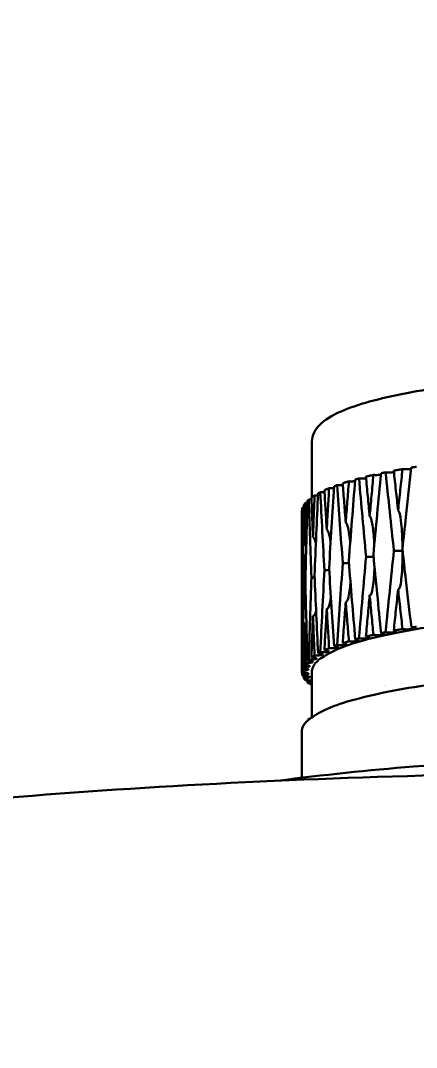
# Model space of a CAD drawing. Header units: millimetres. Extents: x 577 to 7172, y 252 to 2707.
# Drawn here: x 1010.3 to 1029.8, y 1657.9 to 1708.5 of the extents above; entities that cross this region are included whole.
import ezdxf

# ---------------------------------------------------------------- set-up
doc = ezdxf.new("R2010")
doc.units = ezdxf.units.MM
doc.header["$MEASUREMENT"] = 0
doc.layers.add('외형선(ISO)', color=7, linetype='Continuous', lineweight=30)
doc.layers.add('치수(ISO)', color=7, linetype='Continuous', lineweight=25)
doc.styles.add('굴림', font='')
doc.styles.get('굴림').set_extended_font_data('援대┝')
doc.dimstyles.new('기본값 (ISO)', dxfattribs={"dimscale": 10, "dimtxt": 3, "dimasz": 2.5, "dimexe": 3.175, "dimexo": 0, "dimgap": 0.762, "dimtad": 1, "dimtoh": 1, "dimdec": 0, "dimzin": 1, "dimdsep": 46, "dimtxsty": '굴림', "dimcen": 0.5, "dimazin": 0, "dimtfac": 1, "dimtdec": 4, "dimtix": 1, "dimtmove": 1, "dimatfit": 3, "dimfxl": 1, "dimtolj": 1, "dimtzin": 1, "dimarcsym": 0})

# ---------------------------------------------------------------- blocks, each defined once
blk = doc.blocks.new('*D26')
at = {"layer": 'Defpoints', "color": 0}
for p in [(733.392, 1788.114), (1041.614, 1788.114), (944.614, 503.674)]:
    blk.add_point(p, dxfattribs=at)
at = {"layer": '치수(ISO)', "color": 0, "lineweight": -2}
for p, q in [((1041.614, 1788.114), (701.642, 1788.114)), ((733.392, 528.674), (733.392, 1763.114)), ((944.614, 503.674), (701.642, 503.674))]:
    blk.add_line(p, q, dxfattribs=at)
at = {"layer": '치수(ISO)', "color": 0}
for points in [[(737.558, 1763.114), (729.225, 1763.114), (733.392, 1788.114)], [(729.225, 528.674), (737.558, 528.674), (733.392, 503.674)]]:
    blk.add_solid(points, dxfattribs=at)
at = {"layer": '치수(ISO)', "color": 0, "insert": (710.772, 1145.894), "char_height": 30, "attachment_point": 5, "rotation": 90, "style": '굴림'}
blk.add_mtext('\\A1;1284', dxfattribs=at)

msp = doc.modelspace()

# ---------------------------------------------------------------- linework, layer by layer
at = {"layer": '외형선(ISO)'}
for p, q in [((1024.614, 1684.975), (1024.614, 1687.709)), ((1024.114, 1682.265), (1024.114, 1684.261)), ((1024.114, 1676.38), (1024.114, 1678.376)), ((1024.614, 1674.139), (1024.614, 1676.38)), ((1027.353, 1675.508), (1027.353, 1675.507)), ((1026.704, 1675.321), (1026.704, 1675.321)), ((1024.114, 1671.15), (1024.114, 1673.425)), ((1016.207, 1669.987), (1016.208, 1669.987))]:
    msp.add_line(p, q, dxfattribs=at)
for centre, radius, start, end in [((1028.96, 1682.984), 0.646, 280.3707, 280.4545), ((1024.145, 1674.83), 1.71, 90.0001, 90.206), ((1041.614, 1679.828), 14, 197.0684, 197.0686)]:
    msp.add_arc(centre, radius, start, end, dxfattribs=at)
for points, knots in [([(1024.614, 1687.709), (1024.614, 1688.025), (1024.771, 1688.309), (1025.241, 1688.792), (1025.595, 1689.002), (1026.826, 1689.543), (1027.928, 1689.845), (1030.546, 1690.343), (1032.063, 1690.547), (1035.282, 1690.847), (1037.015, 1690.95), (1040.521, 1691.055), (1042.338, 1691.058), (1045.839, 1690.967), (1047.568, 1690.872), (1050.726, 1690.596), (1052.197, 1690.411), (1054.714, 1689.972), (1055.786, 1689.713), (1057.445, 1689.131), (1058.044, 1688.83), (1058.522, 1688.175), (1058.614, 1687.949), (1058.614, 1687.71)], [0, 0, 0, 0, 0.282648, 0.282648, 0.630238, 0.630238, 1.231258, 1.231258, 1.791767, 1.791767, 2.32795, 2.32795, 2.859222, 2.859222, 3.390065, 3.390065, 3.921374, 3.921374, 4.458227, 4.458227, 5.010281, 5.010281, 5.223487, 5.223487, 5.223487, 5.223487]), ([(1027.644, 1686.073), (1027.613, 1685.733), (1027.581, 1685.393), (1027.518, 1684.713), (1027.487, 1684.373), (1027.456, 1684.033)], [0.000001, 0.000001, 0.000001, 0.000001, 0.1025076, 0.1025076, 0.2050094, 0.2050094, 0.2050094, 0.2050094]), ([(1027.639, 1682.131), (1027.701, 1682.802), (1027.764, 1683.473), (1027.89, 1684.814), (1027.954, 1685.485), (1028.018, 1686.155)], [0.0000006, 0.0000006, 0.0000006, 0.0000006, 0.2024338, 0.2024338, 0.4049744, 0.4049744, 0.4049744, 0.4049744]), ([(1027.644, 1686.073), (1027.674, 1686.07), (1027.707, 1686.068), (1027.773, 1686.066), (1027.805, 1686.066), (1027.875, 1686.068), (1027.912, 1686.07), (1027.969, 1686.076), (1027.992, 1686.079), (1028.011, 1686.082)], [-0.08672295, -0.08672295, -0.08672295, -0.08672295, -0.07637398, -0.07637398, -0.06672759, -0.06672759, -0.05512715, -0.05512715, -0.04667552, -0.04667552, -0.04667552, -0.04667552]), ([(1028.244, 1686.202), (1028.272, 1686.198), (1028.304, 1686.196), (1028.368, 1686.194), (1028.4, 1686.193), (1028.469, 1686.194), (1028.507, 1686.196), (1028.578, 1686.202), (1028.61, 1686.207), (1028.641, 1686.213), (1028.646, 1686.214), (1028.65, 1686.215)], [-0.0867153, -0.0867153, -0.0867153, -0.0867153, -0.07650726, -0.07650726, -0.06706345, -0.06706345, -0.05547616, -0.05547616, -0.0433462, -0.0433462, -0.04121714, -0.04121714, -0.04121714, -0.04121714]), ([(1028.244, 1686.202), (1028.309, 1685.558), (1028.376, 1684.915), (1028.511, 1683.628), (1028.58, 1682.985), (1028.649, 1682.341)], [0.000001, 0.000001, 0.000001, 0.000001, 0.2022283, 0.2022283, 0.4043452, 0.4043452, 0.4043452, 0.4043452]), ([(1028.857, 1684.324), (1028.821, 1684.65), (1028.785, 1684.976), (1028.714, 1685.628), (1028.679, 1685.954), (1028.643, 1686.28)], [0.0000265, 0.0000265, 0.0000265, 0.0000265, 0.1025399, 0.1025399, 0.2050727, 0.2050727, 0.2050727, 0.2050727]), ([(1029.075, 1686.359), (1029.039, 1686.02), (1029.002, 1685.681), (1028.929, 1685.003), (1028.893, 1684.663), (1028.857, 1684.324)], [0.000001, 0.000001, 0.000001, 0.000001, 0.1025149, 0.1025149, 0.2050094, 0.2050094, 0.2050094, 0.2050094]), ([(1029.069, 1682.418), (1029.126, 1682.944), (1029.183, 1683.469), (1029.24, 1683.995), (1029.328, 1684.808), (1029.417, 1685.62), (1029.506, 1686.433)], [1.189798, 1.189798, 1.189798, 1.189798, 2.77961, 2.77961, 2.77961, 5.236908, 5.236908, 5.236908, 5.236908]), ([(1029.075, 1686.359), (1029.103, 1686.356), (1029.134, 1686.353), (1029.197, 1686.35), (1029.229, 1686.349), (1029.299, 1686.349), (1029.337, 1686.351), (1029.409, 1686.356), (1029.443, 1686.36), (1029.481, 1686.366), (1029.491, 1686.368), (1029.499, 1686.37)], [-0.08672165, -0.08672165, -0.08672165, -0.08672165, -0.07639596, -0.07639596, -0.06683798, -0.06683798, -0.05539048, -0.05539048, -0.04333061, -0.04333061, -0.03906038, -0.03906038, -0.03906038, -0.03906038]), ([(1025.856, 1685.569), (1025.9, 1684.928), (1025.945, 1684.287), (1026.038, 1683.005), (1026.085, 1682.364), (1026.133, 1681.723)], [0.000001, 0.000001, 0.000001, 0.000001, 0.2022598, 0.2022598, 0.4043672, 0.4043672, 0.4043672, 0.4043672]), ([(1026.279, 1683.714), (1026.253, 1684.039), (1026.228, 1684.364), (1026.178, 1685.013), (1026.154, 1685.338), (1026.129, 1685.662)], [0, 0, 0, 0, 0.102515, 0.102515, 0.205021, 0.205021, 0.205021, 0.205021]), ([(1026.433, 1685.757), (1026.407, 1685.417), (1026.381, 1685.076), (1026.33, 1684.396), (1026.304, 1684.055), (1026.279, 1683.714)], [0.000001, 0.000001, 0.000001, 0.000001, 0.1024871, 0.1024871, 0.2049823, 0.2049823, 0.2049823, 0.2049823]), ([(1026.429, 1681.816), (1026.48, 1682.488), (1026.532, 1683.16), (1026.638, 1684.504), (1026.691, 1685.176), (1026.744, 1685.847)], [0, 0, 0, 0, 0.2024215, 0.2024215, 0.4049267, 0.4049267, 0.4049267, 0.4049267]), ([(1026.934, 1685.898), (1026.965, 1685.896), (1026.998, 1685.894), (1027.064, 1685.893), (1027.097, 1685.894), (1027.166, 1685.896), (1027.203, 1685.899), (1027.251, 1685.905), (1027.266, 1685.907), (1027.28, 1685.909)], [-0.08671651, -0.08671651, -0.08671651, -0.08671651, -0.07651402, -0.07651402, -0.06677927, -0.06677927, -0.05500212, -0.05500212, -0.04910757, -0.04910757, -0.04910757, -0.04910757]), ([(1026.934, 1685.898), (1026.989, 1685.256), (1027.046, 1684.614), (1027.161, 1683.33), (1027.219, 1682.688), (1027.278, 1682.046)], [0.000001, 0.000001, 0.000001, 0.000001, 0.2022283, 0.2022283, 0.4043452, 0.4043452, 0.4043452, 0.4043452]), ([(1027.456, 1684.033), (1027.425, 1684.358), (1027.395, 1684.684), (1027.334, 1685.334), (1027.303, 1685.66), (1027.273, 1685.985)], [0.0000017, 0.0000017, 0.0000017, 0.0000017, 0.1025224, 0.1025224, 0.2050479, 0.2050479, 0.2050479, 0.2050479]), ([(1024.745, 1685.062), (1024.731, 1684.72), (1024.717, 1684.379), (1024.69, 1683.696), (1024.677, 1683.355), (1024.664, 1683.013)], [0.000001, 0.000001, 0.000001, 0.000001, 0.1025075, 0.1025075, 0.2050094, 0.2050094, 0.2050094, 0.2050094]), ([(1024.743, 1681.12), (1024.77, 1681.794), (1024.799, 1682.467), (1024.857, 1683.815), (1024.886, 1684.488), (1024.917, 1685.162)], [0.000001, 0.000001, 0.000001, 0.000001, 0.2024334, 0.2024334, 0.4049747, 0.4049747, 0.4049747, 0.4049747]), ([(1024.745, 1685.062), (1024.777, 1685.061), (1024.81, 1685.061), (1024.866, 1685.063), (1024.89, 1685.064), (1024.913, 1685.066)], [-0.0867299, -0.0867299, -0.0867299, -0.0867299, -0.07697231, -0.07697231, -0.06953092, -0.06953092, -0.06953092, -0.06953092]), ([(1025.026, 1685.219), (1025.058, 1685.218), (1025.091, 1685.218), (1025.157, 1685.22), (1025.191, 1685.222), (1025.226, 1685.225), (1025.23, 1685.225), (1025.235, 1685.226)], [-0.08671858, -0.08671858, -0.08671858, -0.08671858, -0.07698437, -0.07698437, -0.06651336, -0.06651336, -0.06503231, -0.06503231, -0.06503231, -0.06503231]), ([(1025.026, 1685.219), (1025.059, 1684.58), (1025.092, 1683.939), (1025.161, 1682.659), (1025.196, 1682.019), (1025.233, 1681.379)], [0.000001, 0.000001, 0.000001, 0.000001, 0.2022283, 0.2022283, 0.4043452, 0.4043452, 0.4043452, 0.4043452]), ([(1025.343, 1683.372), (1025.324, 1683.697), (1025.305, 1684.021), (1025.267, 1684.669), (1025.248, 1684.994), (1025.229, 1685.318)], [0.0000028, 0.0000028, 0.0000028, 0.0000028, 0.1025231, 0.1025231, 0.205049, 0.205049, 0.205049, 0.205049]), ([(1025.462, 1685.419), (1025.442, 1685.078), (1025.422, 1684.737), (1025.382, 1684.055), (1025.362, 1683.713), (1025.343, 1683.372)], [0.000001, 0.000001, 0.000001, 0.000001, 0.1025079, 0.1025079, 0.2050094, 0.2050094, 0.2050094, 0.2050094]), ([(1025.458, 1681.477), (1025.498, 1682.15), (1025.539, 1682.823), (1025.621, 1684.169), (1025.663, 1684.842), (1025.705, 1685.514)], [0.000001, 0.000001, 0.000001, 0.000001, 0.2024334, 0.2024334, 0.4049748, 0.4049748, 0.4049748, 0.4049748]), ([(1025.462, 1685.419), (1025.494, 1685.417), (1025.527, 1685.417), (1025.594, 1685.417), (1025.628, 1685.419), (1025.673, 1685.422), (1025.687, 1685.423), (1025.7, 1685.425)], [-0.08672596, -0.08672596, -0.08672596, -0.08672596, -0.07682153, -0.07682153, -0.06647129, -0.06647129, -0.06193201, -0.06193201, -0.06193201, -0.06193201]), ([(1024.252, 1682.642), (1024.246, 1682.966), (1024.239, 1683.29), (1024.227, 1683.937), (1024.221, 1684.261), (1024.215, 1684.584)], [0.000001, 0.000001, 0.000001, 0.000001, 0.1025219, 0.1025219, 0.2050472, 0.2050472, 0.2050472, 0.2050472]), ([(1024.295, 1684.692), (1024.287, 1684.35), (1024.28, 1684.009), (1024.266, 1683.326), (1024.259, 1682.984), (1024.252, 1682.642)], [0.000001, 0.000001, 0.000001, 0.000001, 0.1025074, 0.1025074, 0.2050094, 0.2050094, 0.2050094, 0.2050094]), ([(1024.293, 1680.75), (1024.308, 1681.424), (1024.324, 1682.099), (1024.357, 1683.447), (1024.374, 1684.121), (1024.392, 1684.795)], [0.000001, 0.000001, 0.000001, 0.000001, 0.2024334, 0.2024334, 0.4049747, 0.4049747, 0.4049747, 0.4049747]), ([(1024.295, 1684.692), (1024.325, 1684.692), (1024.355, 1684.693), (1024.385, 1684.694), (1024.387, 1684.694), (1024.389, 1684.694)], [-0.08672489, -0.08672489, -0.08672489, -0.08672489, -0.077698943, -0.077698943, -0.077097464, -0.077097464, -0.077097464, -0.077097464]), ([(1024.458, 1684.855), (1024.49, 1684.854), (1024.523, 1684.855), (1024.567, 1684.857), (1024.58, 1684.858), (1024.592, 1684.859)], [-0.08672026, -0.08672026, -0.08672026, -0.08672026, -0.0770326, -0.0770326, -0.07300973, -0.07300973, -0.07300973, -0.07300973]), ([(1024.458, 1684.855), (1024.478, 1684.215), (1024.499, 1683.575), (1024.543, 1682.296), (1024.566, 1681.657), (1024.59, 1681.018)], [0.000001, 0.000001, 0.000001, 0.000001, 0.2022283, 0.2022283, 0.4043452, 0.4043452, 0.4043452, 0.4043452]), ([(1024.664, 1683.013), (1024.651, 1683.337), (1024.638, 1683.661), (1024.613, 1684.309), (1024.6, 1684.633), (1024.588, 1684.956)], [0.0000012, 0.0000012, 0.0000012, 0.0000012, 0.102522, 0.102522, 0.2050474, 0.2050474, 0.2050474, 0.2050474]), ([(1024.117, 1684.315), (1024.116, 1683.974), (1024.115, 1683.632), (1024.114, 1682.949), (1024.114, 1682.607), (1024.114, 1682.265)], [0.000001, 0.000001, 0.000001, 0.000001, 0.1025074, 0.1025074, 0.2050094, 0.2050094, 0.2050094, 0.2050094]), ([(1024.117, 1680.373), (1024.119, 1681.048), (1024.121, 1681.722), (1024.129, 1683.071), (1024.133, 1683.746), (1024.138, 1684.42)], [0.0000008, 0.0000008, 0.0000008, 0.0000008, 0.2024329, 0.2024329, 0.4049745, 0.4049745, 0.4049745, 0.4049745]), ([(1024.161, 1684.48), (1024.168, 1683.841), (1024.176, 1683.202), (1024.195, 1681.924), (1024.205, 1681.285), (1024.216, 1680.645)], [0.000001, 0.000001, 0.000001, 0.000001, 0.2022283, 0.2022283, 0.4043452, 0.4043452, 0.4043452, 0.4043452]), ([(1027.685, 1682.629), (1027.678, 1682.783), (1027.669, 1682.936), (1027.632, 1683.396), (1027.596, 1683.65), (1027.543, 1683.864), (1027.528, 1683.917), (1027.502, 1683.976), (1027.493, 1683.993), (1027.479, 1684.013), (1027.475, 1684.018), (1027.466, 1684.027), (1027.461, 1684.031), (1027.456, 1684.033)], [-0.1007077, -0.1007077, -0.1007077, -0.1007077, -0.0758165, -0.0758165, -0.02354, -0.02354, -0.0094228, -0.0094228, -0.004078, -0.004078, -0.0018949, -0.0018949, -0.0000009, -0.0000009, -0.0000009, -0.0000009]), ([(1029.075, 1682.471), (1029.07, 1682.823), (1029.055, 1683.201), (1029.011, 1683.68), (1028.983, 1683.964), (1028.926, 1684.189), (1028.913, 1684.232), (1028.893, 1684.279), (1028.886, 1684.292), (1028.875, 1684.308), (1028.871, 1684.312), (1028.864, 1684.319), (1028.861, 1684.322), (1028.857, 1684.324)], [-0.2225778, -0.2225778, -0.2225778, -0.2225778, -0.0779469, -0.0779469, -0.0191632, -0.0191632, -0.0077455, -0.0077455, -0.0034039, -0.0034039, -0.0015984, -0.0015984, -0.0000009, -0.0000009, -0.0000009, -0.0000009]), ([(1026.279, 1683.714), (1026.283, 1683.712), (1026.287, 1683.71), (1026.295, 1683.704), (1026.299, 1683.7), (1026.311, 1683.686), (1026.319, 1683.674), (1026.344, 1683.63), (1026.359, 1683.589), (1026.443, 1683.321), (1026.483, 1682.92), (1026.497, 1682.761), (1026.498, 1682.747), (1026.499, 1682.732)], [-0.15618866, -0.15618866, -0.15618866, -0.15618866, -0.15529518, -0.15529518, -0.15427204, -0.15427204, -0.15179839, -0.15179839, -0.145176, -0.145176, -0.10095925, -0.10095925, -0.09655223, -0.09655223, -0.09655223, -0.09655223]), ([(1024.809, 1682.703), (1024.8, 1682.742), (1024.79, 1682.777), (1024.766, 1682.854), (1024.748, 1682.907), (1024.717, 1682.963), (1024.707, 1682.978), (1024.691, 1682.996), (1024.685, 1683), (1024.675, 1683.008), (1024.67, 1683.011), (1024.664, 1683.013)], [-0.03332587, -0.03332587, -0.03332587, -0.03332587, -0.02310668, -0.02310668, -0.00896698, -0.00896698, -0.00393177, -0.00393177, -0.00184059, -0.00184059, -0.00000093, -0.00000093, -0.00000093, -0.00000093]), ([(1025.535, 1682.762), (1025.509, 1682.949), (1025.477, 1683.1), (1025.43, 1683.243), (1025.414, 1683.285), (1025.387, 1683.331), (1025.379, 1683.343), (1025.365, 1683.358), (1025.361, 1683.362), (1025.352, 1683.368), (1025.348, 1683.371), (1025.343, 1683.372)], [0.1375173, 0.1375173, 0.1375173, 0.1375173, 0.2063436, 0.2063436, 0.2301402, 0.2301402, 0.238926, 0.238926, 0.2425287, 0.2425287, 0.2456928, 0.2456928, 0.2456928, 0.2456928]), ([(1024.334, 1682.539), (1024.327, 1682.555), (1024.32, 1682.57), (1024.304, 1682.597), (1024.294, 1682.611), (1024.278, 1682.627), (1024.273, 1682.631), (1024.263, 1682.638), (1024.258, 1682.64), (1024.252, 1682.642)], [-0.01315844, -0.01315844, -0.01315844, -0.01315844, -0.00847215, -0.00847215, -0.00362915, -0.00362915, -0.00170542, -0.00170542, -0.000001, -0.000001, -0.000001, -0.000001]), ([(1027.278, 1682.046), (1027.219, 1681.374), (1027.16, 1680.703), (1027.045, 1679.36), (1026.988, 1678.688), (1026.931, 1678.017)], [0.0000012, 0.0000012, 0.0000012, 0.0000012, 0.2023554, 0.2023554, 0.4046828, 0.4046828, 0.4046828, 0.4046828]), ([(1027.278, 1682.046), (1027.295, 1682.044), (1027.313, 1682.042), (1027.35, 1682.04), (1027.369, 1682.039), (1027.425, 1682.038), (1027.464, 1682.038), (1027.54, 1682.041), (1027.576, 1682.044), (1027.622, 1682.049), (1027.635, 1682.051), (1027.646, 1682.053)], [-0.04723574, -0.04723574, -0.04723574, -0.04723574, -0.04108651, -0.04108651, -0.03515846, -0.03515846, -0.0236462, -0.0236462, -0.01212153, -0.01212153, -0.00747917, -0.00747917, -0.00747917, -0.00747917]), ([(1029.076, 1682.348), (1029.076, 1682.345), (1029.076, 1682.341), (1029.077, 1682.053), (1029.072, 1681.759), (1029.037, 1681.068), (1028.999, 1680.746), (1028.94, 1680.528), (1028.924, 1680.48), (1028.899, 1680.445), (1028.892, 1680.438), (1028.88, 1680.432), (1028.876, 1680.431), (1028.869, 1680.431), (1028.866, 1680.431), (1028.862, 1680.433), (1028.859, 1680.434), (1028.857, 1680.435)], [-0.1013674, -0.1013674, -0.1013674, -0.1013674, -0.1009207, -0.1009207, -0.0681857, -0.0681857, -0.01973, -0.01973, -0.0073904, -0.0073904, -0.0038843, -0.0038843, -0.0019063, -0.0019063, -0.0009629, -0.0009629, -0.0000138, -0.0000138, -0.0000138, -0.0000138]), ([(1029.51, 1678.552), (1029.419, 1679.336), (1029.329, 1680.12), (1029.24, 1680.904), (1029.182, 1681.409), (1029.126, 1681.913), (1029.069, 1682.418)], [0, 0, 0, 0, 2.462759, 2.462759, 2.462759, 4.047967, 4.047967, 4.047967, 4.047967]), ([(1026.133, 1681.723), (1026.085, 1681.05), (1026.038, 1680.378), (1025.944, 1679.033), (1025.899, 1678.36), (1025.854, 1677.687)], [0, 0, 0, 0, 0.2023441, 0.2023441, 0.4046361, 0.4046361, 0.4046361, 0.4046361]), ([(1026.436, 1681.729), (1026.413, 1681.726), (1026.389, 1681.724), (1026.327, 1681.72), (1026.29, 1681.719), (1026.232, 1681.719), (1026.212, 1681.719), (1026.172, 1681.721), (1026.152, 1681.722), (1026.133, 1681.723)], [-0.03182073, -0.03182073, -0.03182073, -0.03182073, -0.02371457, -0.02371457, -0.01251477, -0.01251477, -0.00642318, -0.00642318, -0.00001605, -0.00001605, -0.00001605, -0.00001605]), ([(1026.747, 1677.967), (1026.692, 1678.609), (1026.639, 1679.25), (1026.532, 1680.533), (1026.48, 1681.175), (1026.429, 1681.816)], [0.000001, 0.000001, 0.000001, 0.000001, 0.202444, 0.202444, 0.4048711, 0.4048711, 0.4048711, 0.4048711]), ([(1027.694, 1681.563), (1027.689, 1681.379), (1027.68, 1681.196), (1027.657, 1680.881), (1027.625, 1680.49), (1027.547, 1680.234), (1027.529, 1680.189), (1027.502, 1680.155), (1027.495, 1680.148), (1027.482, 1680.141), (1027.477, 1680.14), (1027.469, 1680.14), (1027.466, 1680.14), (1027.461, 1680.142), (1027.459, 1680.143), (1027.456, 1680.144)], [0.0485509, 0.0485509, 0.0485509, 0.0485509, 0.1030377, 0.1030377, 0.147077, 0.147077, 0.1557682, 0.1557682, 0.1583597, 0.1583597, 0.1598084, 0.1598084, 0.1605029, 0.1605029, 0.1612129, 0.1612129, 0.1612129, 0.1612129]), ([(1024.59, 1681.018), (1024.566, 1680.344), (1024.543, 1679.669), (1024.499, 1678.321), (1024.478, 1677.647), (1024.457, 1676.973)], [0.000001, 0.000001, 0.000001, 0.000001, 0.2023551, 0.2023551, 0.4046826, 0.4046826, 0.4046826, 0.4046826]), ([(1024.59, 1681.018), (1024.61, 1681.017), (1024.631, 1681.017), (1024.672, 1681.017), (1024.692, 1681.018), (1024.724, 1681.019), (1024.736, 1681.02), (1024.747, 1681.02)], [-0.04723711, -0.04723711, -0.04723711, -0.04723711, -0.04102347, -0.04102347, -0.03493204, -0.03493204, -0.03132772, -0.03132772, -0.03132772, -0.03132772]), ([(1025.233, 1681.379), (1025.196, 1680.705), (1025.161, 1680.032), (1025.091, 1678.685), (1025.058, 1678.011), (1025.025, 1677.338)], [0.000001, 0.000001, 0.000001, 0.000001, 0.2023551, 0.2023551, 0.4046826, 0.4046826, 0.4046826, 0.4046826]), ([(1024.216, 1680.645), (1024.205, 1679.971), (1024.195, 1679.297), (1024.176, 1677.948), (1024.168, 1677.273), (1024.16, 1676.599)], [0.000001, 0.000001, 0.000001, 0.000001, 0.2023551, 0.2023551, 0.4046826, 0.4046826, 0.4046826, 0.4046826]), ([(1024.216, 1680.645), (1024.236, 1680.645), (1024.256, 1680.645), (1024.282, 1680.646), (1024.289, 1680.646), (1024.296, 1680.647)], [-0.047239136, -0.047239136, -0.047239136, -0.047239136, -0.041290123, -0.041290123, -0.039273843, -0.039273843, -0.039273843, -0.039273843]), ([(1024.393, 1676.915), (1024.374, 1677.554), (1024.357, 1678.193), (1024.324, 1679.472), (1024.308, 1680.111), (1024.293, 1680.75)], [0.000001, 0.000001, 0.000001, 0.000001, 0.2024117, 0.2024117, 0.4048476, 0.4048476, 0.4048476, 0.4048476]), ([(1026.279, 1679.825), (1026.282, 1679.824), (1026.284, 1679.823), (1026.29, 1679.822), (1026.293, 1679.822), (1026.301, 1679.822), (1026.306, 1679.823), (1026.321, 1679.83), (1026.329, 1679.838), (1026.358, 1679.873), (1026.377, 1679.918), (1026.461, 1680.173), (1026.495, 1680.556), (1026.509, 1680.721), (1026.511, 1680.749), (1026.513, 1680.777)], [-0.16122581, -0.16122581, -0.16122581, -0.16122581, -0.16052566, -0.16052566, -0.15983802, -0.15983802, -0.15840641, -0.15840641, -0.15583213, -0.15583213, -0.14725426, -0.14725426, -0.10438738, -0.10438738, -0.09581715, -0.09581715, -0.09581715, -0.09581715]), ([(1025.549, 1680.035), (1025.527, 1679.876), (1025.495, 1679.704), (1025.438, 1679.558), (1025.42, 1679.522), (1025.392, 1679.494), (1025.384, 1679.487), (1025.37, 1679.481), (1025.365, 1679.48), (1025.354, 1679.48), (1025.348, 1679.481), (1025.343, 1679.483)], [-0.04753912, -0.04753912, -0.04753912, -0.04753912, -0.01653768, -0.01653768, -0.00676871, -0.00676871, -0.0035844, -0.0035844, -0.00176624, -0.00176624, -0.00000163, -0.00000163, -0.00000163, -0.00000163]), ([(1027.273, 1678.104), (1027.303, 1678.444), (1027.334, 1678.784), (1027.395, 1679.464), (1027.425, 1679.804), (1027.456, 1680.144)], [0.000001, 0.000001, 0.000001, 0.000001, 0.1025328, 0.1025328, 0.2050688, 0.2050688, 0.2050688, 0.2050688]), ([(1027.456, 1680.144), (1027.487, 1679.819), (1027.518, 1679.493), (1027.581, 1678.842), (1027.612, 1678.517), (1027.644, 1678.192)], [0.0000014, 0.0000014, 0.0000014, 0.0000014, 0.1025276, 0.1025276, 0.2050497, 0.2050497, 0.2050497, 0.2050497]), ([(1028.643, 1678.399), (1028.679, 1678.739), (1028.714, 1679.078), (1028.785, 1679.757), (1028.821, 1680.096), (1028.857, 1680.435)], [0.000001, 0.000001, 0.000001, 0.000001, 0.1025434, 0.1025434, 0.2050688, 0.2050688, 0.2050688, 0.2050688]), ([(1028.857, 1680.435), (1028.893, 1680.109), (1028.929, 1679.783), (1029.002, 1679.131), (1029.038, 1678.804), (1029.075, 1678.478)], [0.0000375, 0.0000375, 0.0000375, 0.0000375, 0.1025532, 0.1025532, 0.2050858, 0.2050858, 0.2050858, 0.2050858]), ([(1024.139, 1676.54), (1024.134, 1677.106), (1024.13, 1677.672), (1024.123, 1678.804), (1024.12, 1679.37), (1024.118, 1679.936)], [0.000001, 0.000001, 0.000001, 0.000001, 0.1793043, 0.1793043, 0.3586088, 0.3586088, 0.3586088, 0.3586088]), ([(1025.23, 1677.437), (1025.248, 1677.778), (1025.267, 1678.119), (1025.305, 1678.801), (1025.324, 1679.142), (1025.343, 1679.483)], [0.000001, 0.000001, 0.000001, 0.000001, 0.1025332, 0.1025332, 0.2050688, 0.2050688, 0.2050688, 0.2050688]), ([(1025.343, 1679.483), (1025.362, 1679.159), (1025.382, 1678.835), (1025.422, 1678.186), (1025.442, 1677.862), (1025.462, 1677.538)], [0.0000028, 0.0000028, 0.0000028, 0.0000028, 0.1025287, 0.1025287, 0.2050511, 0.2050511, 0.2050511, 0.2050511]), ([(1026.129, 1677.781), (1026.154, 1678.122), (1026.179, 1678.463), (1026.228, 1679.144), (1026.253, 1679.484), (1026.279, 1679.825)], [0.000001, 0.000001, 0.000001, 0.000001, 0.1025131, 0.1025131, 0.205043, 0.205043, 0.205043, 0.205043]), ([(1026.279, 1679.825), (1026.304, 1679.5), (1026.33, 1679.175), (1026.381, 1678.526), (1026.407, 1678.201), (1026.433, 1677.876)], [0, 0, 0, 0, 0.102521, 0.102521, 0.2050243, 0.2050243, 0.2050243, 0.2050243]), ([(1024.588, 1677.076), (1024.6, 1677.417), (1024.613, 1677.758), (1024.638, 1678.441), (1024.651, 1678.783), (1024.664, 1679.124)], [0.000001, 0.000001, 0.000001, 0.000001, 0.1025328, 0.1025328, 0.2050688, 0.2050688, 0.2050688, 0.2050688]), ([(1024.82, 1679.372), (1024.815, 1679.351), (1024.809, 1679.331), (1024.787, 1679.259), (1024.764, 1679.195), (1024.726, 1679.145), (1024.716, 1679.135), (1024.698, 1679.125), (1024.691, 1679.122), (1024.681, 1679.121), (1024.678, 1679.121), (1024.671, 1679.122), (1024.667, 1679.123), (1024.664, 1679.124)], [0.18974089, 0.18974089, 0.18974089, 0.18974089, 0.20123061, 0.20123061, 0.23453689, 0.23453689, 0.24356906, 0.24356906, 0.24836374, 0.24836374, 0.25064374, 0.25064374, 0.25298564, 0.25298564, 0.25298564, 0.25298564]), ([(1024.664, 1679.124), (1024.677, 1678.8), (1024.69, 1678.476), (1024.717, 1677.828), (1024.731, 1677.505), (1024.745, 1677.181)], [0.0000012, 0.0000012, 0.0000012, 0.0000012, 0.1025275, 0.1025275, 0.2050495, 0.2050495, 0.2050495, 0.2050495]), ([(1024.215, 1676.703), (1024.221, 1677.045), (1024.227, 1677.387), (1024.239, 1678.07), (1024.246, 1678.412), (1024.252, 1678.753)], [0.000001, 0.000001, 0.000001, 0.000001, 0.1025326, 0.1025326, 0.2050688, 0.2050688, 0.2050688, 0.2050688]), ([(1024.341, 1678.812), (1024.336, 1678.803), (1024.33, 1678.795), (1024.316, 1678.777), (1024.306, 1678.766), (1024.288, 1678.755), (1024.281, 1678.752), (1024.27, 1678.751), (1024.266, 1678.751), (1024.259, 1678.751), (1024.256, 1678.752), (1024.252, 1678.753)], [0.23299048, 0.23299048, 0.23299048, 0.23299048, 0.23908383, 0.23908383, 0.24838081, 0.24838081, 0.25326956, 0.25326956, 0.25559637, 0.25559637, 0.25799147, 0.25799147, 0.25799147, 0.25799147]), ([(1024.252, 1678.753), (1024.259, 1678.429), (1024.266, 1678.106), (1024.28, 1677.458), (1024.287, 1677.135), (1024.294, 1676.811)], [0.000001, 0.000001, 0.000001, 0.000001, 0.1025274, 0.1025274, 0.2050493, 0.2050493, 0.2050493, 0.2050493]), ([(1029.075, 1678.478), (1029.091, 1678.475), (1029.108, 1678.472), (1029.147, 1678.468), (1029.167, 1678.466), (1029.226, 1678.462), (1029.265, 1678.461), (1029.343, 1678.461), (1029.381, 1678.463), (1029.453, 1678.468), (1029.487, 1678.472), (1029.544, 1678.482), (1029.567, 1678.487), (1029.598, 1678.5), (1029.606, 1678.506), (1029.609, 1678.52), (1029.602, 1678.526), (1029.58, 1678.536), (1029.569, 1678.54), (1029.543, 1678.547), (1029.527, 1678.55), (1029.51, 1678.552)], [0.000001, 0.000001, 0.000001, 0.000001, 0.00705259, 0.00705259, 0.01398277, 0.01398277, 0.0258641, 0.0258641, 0.03733986, 0.03733986, 0.04938424, 0.04938424, 0.06146257, 0.06146257, 0.07295711, 0.07295711, 0.08483477, 0.08483477, 0.09173827, 0.09173827, 0.09878836, 0.09878836, 0.09878836, 0.09878836]), ([(1024.114, 1678.376), (1024.114, 1678.053), (1024.114, 1677.729), (1024.115, 1677.082), (1024.116, 1676.758), (1024.117, 1676.434)], [0.000001, 0.000001, 0.000001, 0.000001, 0.1025274, 0.1025274, 0.2050493, 0.2050493, 0.2050493, 0.2050493]), ([(1026.433, 1677.876), (1026.453, 1677.874), (1026.474, 1677.872), (1026.518, 1677.869), (1026.54, 1677.869), (1026.6, 1677.867), (1026.638, 1677.868), (1026.712, 1677.871), (1026.748, 1677.874), (1026.813, 1677.882), (1026.841, 1677.888), (1026.882, 1677.9), (1026.896, 1677.906), (1026.908, 1677.919), (1026.907, 1677.926), (1026.89, 1677.939), (1026.873, 1677.946), (1026.837, 1677.955), (1026.821, 1677.957), (1026.786, 1677.963), (1026.767, 1677.965), (1026.747, 1677.967)], [0.000001, 0.000001, 0.000001, 0.000001, 0.00718041, 0.00718041, 0.01400789, 0.01400789, 0.02526577, 0.02526577, 0.03702882, 0.03702882, 0.04940211, 0.04940211, 0.06116679, 0.06116679, 0.07305871, 0.07305871, 0.08495072, 0.08495072, 0.09190888, 0.09190888, 0.09879023, 0.09879023, 0.09879023, 0.09879023]), ([(1026.931, 1678.017), (1026.951, 1678.014), (1026.973, 1678.012), (1027.018, 1678.009), (1027.042, 1678.008), (1027.102, 1678.006), (1027.141, 1678.006), (1027.215, 1678.009), (1027.252, 1678.012), (1027.317, 1678.02), (1027.346, 1678.025), (1027.39, 1678.037), (1027.405, 1678.043), (1027.42, 1678.056), (1027.42, 1678.063), (1027.405, 1678.076), (1027.39, 1678.083), (1027.356, 1678.092), (1027.342, 1678.094), (1027.31, 1678.1), (1027.292, 1678.102), (1027.273, 1678.104)], [0.000001, 0.000001, 0.000001, 0.000001, 0.00753259, 0.00753259, 0.01471525, 0.01471525, 0.02603748, 0.02603748, 0.03776512, 0.03776512, 0.05009856, 0.05009856, 0.06189952, 0.06189952, 0.07365135, 0.07365135, 0.08554442, 0.08554442, 0.09218577, 0.09218577, 0.098789, 0.098789, 0.098789, 0.098789]), ([(1027.644, 1678.192), (1027.662, 1678.189), (1027.683, 1678.186), (1027.725, 1678.183), (1027.747, 1678.181), (1027.808, 1678.179), (1027.847, 1678.179), (1027.924, 1678.181), (1027.961, 1678.183), (1028.029, 1678.19), (1028.06, 1678.195), (1028.109, 1678.206), (1028.127, 1678.212), (1028.147, 1678.225), (1028.151, 1678.231), (1028.142, 1678.245), (1028.131, 1678.251), (1028.101, 1678.261), (1028.087, 1678.264), (1028.057, 1678.27), (1028.04, 1678.272), (1028.021, 1678.274)], [0.000001, 0.000001, 0.000001, 0.000001, 0.00731725, 0.00731725, 0.01437006, 0.01437006, 0.02597311, 0.02597311, 0.0376286, 0.0376286, 0.04986767, 0.04986767, 0.06175547, 0.06175547, 0.07326316, 0.07326316, 0.08513759, 0.08513759, 0.09195258, 0.09195258, 0.09878826, 0.09878826, 0.09878826, 0.09878826]), ([(1028.24, 1678.32), (1028.257, 1678.317), (1028.276, 1678.315), (1028.317, 1678.311), (1028.338, 1678.309), (1028.398, 1678.306), (1028.438, 1678.305), (1028.515, 1678.306), (1028.553, 1678.308), (1028.623, 1678.314), (1028.655, 1678.319), (1028.708, 1678.329), (1028.728, 1678.335), (1028.753, 1678.348), (1028.758, 1678.355), (1028.755, 1678.368), (1028.746, 1678.375), (1028.719, 1678.384), (1028.707, 1678.388), (1028.678, 1678.394), (1028.662, 1678.397), (1028.643, 1678.399)], [0.000001, 0.000001, 0.000001, 0.000001, 0.00712574, 0.00712574, 0.01404802, 0.01404802, 0.02594011, 0.02594011, 0.03751427, 0.03751427, 0.04967792, 0.04967792, 0.06163839, 0.06163839, 0.07308795, 0.07308795, 0.08497536, 0.08497536, 0.09184835, 0.09184835, 0.09878717, 0.09878717, 0.09878717, 0.09878717]), ([(1025.025, 1677.338), (1025.048, 1677.336), (1025.073, 1677.335), (1025.123, 1677.334), (1025.147, 1677.334), (1025.209, 1677.335), (1025.245, 1677.337), (1025.314, 1677.343), (1025.346, 1677.347), (1025.398, 1677.358), (1025.417, 1677.364), (1025.435, 1677.375), (1025.439, 1677.378), (1025.446, 1677.388), (1025.442, 1677.395), (1025.419, 1677.409), (1025.401, 1677.415), (1025.356, 1677.424), (1025.334, 1677.428), (1025.284, 1677.433), (1025.258, 1677.435), (1025.23, 1677.437)], [0.000001, 0.000001, 0.000001, 0.000001, 0.00772745, 0.00772745, 0.01499106, 0.01499106, 0.02633669, 0.02633669, 0.03838224, 0.03838224, 0.05078092, 0.05078092, 0.05671273, 0.05671273, 0.06897539, 0.06897539, 0.08098653, 0.08098653, 0.0900405, 0.0900405, 0.09878778, 0.09878778, 0.09878778, 0.09878778]), ([(1025.462, 1677.538), (1025.485, 1677.536), (1025.509, 1677.534), (1025.558, 1677.532), (1025.582, 1677.532), (1025.644, 1677.532), (1025.681, 1677.534), (1025.752, 1677.539), (1025.785, 1677.543), (1025.841, 1677.553), (1025.864, 1677.559), (1025.893, 1677.572), (1025.901, 1677.579), (1025.901, 1677.592), (1025.893, 1677.599), (1025.863, 1677.612), (1025.84, 1677.618), (1025.797, 1677.625), (1025.781, 1677.627), (1025.745, 1677.631), (1025.727, 1677.633), (1025.707, 1677.634)], [0.000001, 0.000001, 0.000001, 0.000001, 0.0077376, 0.0077376, 0.01495304, 0.01495304, 0.02623633, 0.02623633, 0.0382054, 0.0382054, 0.05061345, 0.05061345, 0.06219039, 0.06219039, 0.07431029, 0.07431029, 0.0861855, 0.0861855, 0.09256928, 0.09256928, 0.0987931, 0.0987931, 0.0987931, 0.0987931]), ([(1025.854, 1677.687), (1025.874, 1677.685), (1025.896, 1677.684), (1025.941, 1677.682), (1025.963, 1677.681), (1026.023, 1677.68), (1026.06, 1677.681), (1026.133, 1677.685), (1026.168, 1677.689), (1026.229, 1677.698), (1026.255, 1677.704), (1026.291, 1677.716), (1026.302, 1677.722), (1026.31, 1677.736), (1026.306, 1677.743), (1026.281, 1677.756), (1026.262, 1677.762), (1026.222, 1677.771), (1026.205, 1677.773), (1026.169, 1677.778), (1026.15, 1677.78), (1026.129, 1677.781)], [0.000001, 0.000001, 0.000001, 0.000001, 0.0071714, 0.0071714, 0.01393316, 0.01393316, 0.02510616, 0.02510616, 0.03692758, 0.03692758, 0.04938627, 0.04938627, 0.06107435, 0.06107435, 0.07339163, 0.07339163, 0.08530041, 0.08530041, 0.09211234, 0.09211234, 0.09879242, 0.09879242, 0.09879242, 0.09879242]), ([(1024.457, 1676.973), (1024.481, 1676.972), (1024.506, 1676.971), (1024.556, 1676.971), (1024.581, 1676.971), (1024.642, 1676.974), (1024.677, 1676.977), (1024.742, 1676.984), (1024.77, 1676.99), (1024.813, 1677.002), (1024.828, 1677.008), (1024.841, 1677.022), (1024.84, 1677.029), (1024.823, 1677.042), (1024.806, 1677.049), (1024.76, 1677.06), (1024.732, 1677.065), (1024.681, 1677.07), (1024.663, 1677.072), (1024.626, 1677.074), (1024.607, 1677.075), (1024.588, 1677.076)], [0.000001, 0.000001, 0.000001, 0.000001, 0.00751043, 0.00751043, 0.01494838, 0.01494838, 0.02643275, 0.02643275, 0.0386403, 0.0386403, 0.05102925, 0.05102925, 0.06299056, 0.06299056, 0.07514019, 0.07514019, 0.08694683, 0.08694683, 0.0930041, 0.0930041, 0.09879538, 0.09879538, 0.09879538, 0.09879538]), ([(1024.745, 1677.181), (1024.769, 1677.179), (1024.794, 1677.178), (1024.844, 1677.177), (1024.868, 1677.178), (1024.93, 1677.179), (1024.966, 1677.182), (1025.033, 1677.189), (1025.063, 1677.193), (1025.112, 1677.205), (1025.129, 1677.211), (1025.148, 1677.225), (1025.15, 1677.231), (1025.14, 1677.245), (1025.127, 1677.252), (1025.086, 1677.263), (1025.059, 1677.269), (1025.011, 1677.275), (1024.993, 1677.277), (1024.957, 1677.28), (1024.938, 1677.281), (1024.918, 1677.281)], [0.000001, 0.000001, 0.000001, 0.000001, 0.0076381, 0.0076381, 0.01494463, 0.01494463, 0.02636897, 0.02636897, 0.03849948, 0.03849948, 0.050901, 0.050901, 0.06259039, 0.06259039, 0.07472169, 0.07472169, 0.08661518, 0.08661518, 0.09282111, 0.09282111, 0.09879491, 0.09879491, 0.09879491, 0.09879491]), ([(1024.294, 1676.811), (1024.316, 1676.81), (1024.338, 1676.81), (1024.383, 1676.81), (1024.405, 1676.81), (1024.464, 1676.813), (1024.499, 1676.815), (1024.563, 1676.823), (1024.591, 1676.828), (1024.635, 1676.84), (1024.649, 1676.847), (1024.662, 1676.861), (1024.661, 1676.868), (1024.643, 1676.881), (1024.627, 1676.888), (1024.581, 1676.899), (1024.552, 1676.904), (1024.499, 1676.909), (1024.478, 1676.911), (1024.436, 1676.914), (1024.414, 1676.914), (1024.393, 1676.915)], [0.000001, 0.000001, 0.000001, 0.000001, 0.00665329, 0.00665329, 0.01336271, 0.01336271, 0.02483045, 0.02483045, 0.03702452, 0.03702452, 0.04940592, 0.04940592, 0.0613766, 0.0613766, 0.07354531, 0.07354531, 0.08536877, 0.08536877, 0.09226362, 0.09226362, 0.09879409, 0.09879409, 0.09879409, 0.09879409]), ([(1024.215, 1676.057), (1024.249, 1676.057), (1024.282, 1676.059), (1024.347, 1676.063), (1024.378, 1676.066), (1024.435, 1676.075), (1024.459, 1676.081), (1024.493, 1676.094), (1024.503, 1676.101), (1024.504, 1676.109), (1024.504, 1676.111), (1024.501, 1676.12), (1024.491, 1676.127), (1024.455, 1676.139), (1024.43, 1676.145), (1024.371, 1676.154), (1024.337, 1676.157), (1024.269, 1676.161), (1024.236, 1676.162), (1024.203, 1676.162)], [0.000001, 0.000001, 0.000001, 0.000001, 0.01010495, 0.01010495, 0.02101505, 0.02101505, 0.03311344, 0.03311344, 0.04542853, 0.04542853, 0.04838123, 0.04838123, 0.06075067, 0.06075067, 0.07294759, 0.07294759, 0.08453178, 0.08453178, 0.09450719, 0.09450719, 0.09450719, 0.09450719]), ([(1024.358, 1675.951), (1024.347, 1675.951), (1024.336, 1675.951), (1024.315, 1675.95), (1024.305, 1675.95), (1024.294, 1675.95)], [0.000001, 0.000001, 0.000001, 0.000001, 0.003180084, 0.003180084, 0.006359178, 0.006359178, 0.006359178, 0.006359178]), ([(1024.614, 1675.926), (1024.601, 1675.93), (1024.585, 1675.933), (1024.538, 1675.941), (1024.505, 1675.945), (1024.433, 1675.95), (1024.396, 1675.951), (1024.358, 1675.951)], [0.06152077, 0.06152077, 0.06152077, 0.06152077, 0.06925927, 0.06925927, 0.08100637, 0.08100637, 0.09244536, 0.09244536, 0.09244536, 0.09244536]), ([(1024.393, 1675.846), (1024.421, 1675.846), (1024.448, 1675.847), (1024.501, 1675.851), (1024.527, 1675.854), (1024.575, 1675.861), (1024.597, 1675.865), (1024.614, 1675.87)], [0.000001, 0.000001, 0.000001, 0.000001, 0.00840019, 0.00840019, 0.01732831, 0.01732831, 0.02720752, 0.02720752, 0.02720752, 0.02720752]), ([(1022.923, 1671.001), (1025.154, 1671.288), (1027.39, 1671.522), (1035.049, 1672.138), (1040.587, 1672.269), (1049.944, 1671.999), (1053.791, 1671.741), (1058.527, 1671.222), (1059.413, 1671.115), (1060.3, 1671.001)], [0.764971, 0.764971, 0.764971, 0.764971, 1.440086, 1.440086, 3.086979, 3.086979, 4.254697, 4.254697, 4.520769, 4.520769, 4.520769, 4.520769]), ([(966.614, 1657.86), (966.614, 1657.86), (966.614, 1657.86), (966.614, 1657.861), (966.614, 1657.861), (966.614, 1657.862), (966.614, 1657.862), (966.614, 1657.864), (966.614, 1657.865), (966.614, 1657.868), (966.614, 1657.87), (966.614, 1657.876), (966.614, 1657.879), (966.614, 1657.891), (966.614, 1657.899), (966.616, 1657.991), (966.621, 1658.075), (966.64, 1658.27), (966.658, 1658.381), (967.072, 1660.331), (968.953, 1661.77), (974.777, 1664.414), (978.871, 1665.63), (988.928, 1667.753), (995.004, 1668.682), (1008.37, 1670.144), (1015.822, 1670.695), (1031.166, 1671.358), (1039.25, 1671.478), (1055.047, 1671.275), (1062.957, 1670.95), (1077.639, 1669.895), (1084.589, 1669.151), (1096.857, 1667.306), (1102.261, 1666.168), (1110.003, 1663.821), (1112.724, 1662.632), (1115.784, 1660.315), (1116.614, 1659.151), (1116.614, 1657.861)], [0, 0, 0, 0, 0.000125, 0.000125, 0.000448, 0.000448, 0.001094, 0.001094, 0.002386, 0.002386, 0.004971, 0.004971, 0.010139, 0.010139, 0.020327, 0.020327, 0.128999, 0.128999, 0.273901, 0.273901, 2.697401, 2.697401, 5.081059, 5.081059, 7.457153, 7.457153, 9.829652, 9.829652, 12.203095, 12.203095, 14.581906, 14.581906, 16.97509, 16.97509, 19.46441, 19.46441, 21.638376, 21.638376, 23.30683, 23.30683, 23.30683, 23.30683])]:
    msp.add_open_spline(points, degree=3, knots=knots, dxfattribs=at)
for points, weights in [([(1027.644, 1686.073), (1027.454, 1686.029), (1027.273, 1685.985)], [0.857691395711, 0.858770747424, 0.860131635791]), ([(1028.244, 1686.202), (1028.129, 1686.178), (1028.018, 1686.155)], [0.855065660301, 0.855429826721, 0.855881687273]), ([(1029.075, 1686.359), (1028.855, 1686.32), (1028.643, 1686.28)], [0.853591517584, 0.853694510885, 0.854075722325]), ([(1029.764, 1686.474), (1029.634, 1686.454), (1029.506, 1686.433)], [0.853921525831, 0.853742204759, 0.853650232149]), ([(1025.856, 1685.569), (1025.779, 1685.542), (1025.705, 1685.514)], [0.878024631387, 0.879530822009, 0.881129717788]), ([(1026.433, 1685.757), (1026.276, 1685.71), (1026.129, 1685.662)], [0.868680343145, 0.870772869046, 0.873154856067]), ([(1026.934, 1685.898), (1026.838, 1685.873), (1026.744, 1685.847)], [0.863015053414, 0.863935006512, 0.864944406225]), ([(1024.745, 1685.062), (1024.661, 1685.009), (1024.588, 1684.956)], [0.912994281303, 0.917364213304, 0.922055410775]), ([(1025.026, 1685.219), (1024.97, 1685.191), (1024.917, 1685.162)], [0.900585423601, 0.902728585361, 0.904969406993]), ([(1025.462, 1685.419), (1025.34, 1685.369), (1025.229, 1685.318)], [0.886913322901, 0.890089733253, 0.893568589744]), ([(1024.295, 1684.692), (1024.249, 1684.638), (1024.215, 1684.584)], [0.947819645149, 0.953539791992, 0.959607041624]), ([(1024.458, 1684.855), (1024.423, 1684.825), (1024.392, 1684.795)], [0.931459341662, 0.93431416429, 0.937273600393]), ([(1024.117, 1684.315), (1024.114, 1684.288), (1024.114, 1684.261)], [0.992646123033, 0.996275705103, 1]), ([(1024.117, 1684.315), (1024.127, 1684.316), (1024.138, 1684.316)], [0.958782075966, 0.947210490682, 0.936911387189]), ([(1024.161, 1684.48), (1024.148, 1684.45), (1024.138, 1684.42)], [0.971735485917, 0.975406299072, 0.979191130085]), ([(1024.124, 1682.261), (1024.119, 1682.264), (1024.114, 1682.265)], [0.968402244904, 0.974426922566, 0.980767639436]), ([(1024.117, 1680.373), (1024.117, 1680.155), (1024.118, 1679.936)], [0.981423636718, 0.984625370104, 0.98790727145]), ([(1029.075, 1678.478), (1028.855, 1678.439), (1028.643, 1678.399)], [0.853591705001, 0.853694763431, 0.854075029324]), ([(1029.76, 1678.593), (1029.634, 1678.573), (1029.51, 1678.552)], [0.853916329956, 0.853743455452, 0.853652924163]), ([(1026.931, 1678.017), (1026.838, 1677.992), (1026.747, 1677.967)], [0.863041789256, 0.863936257004, 0.864915045888]), ([(1027.644, 1678.192), (1027.454, 1678.148), (1027.273, 1678.104)], [0.857693355406, 0.858770999958, 0.860129158436]), ([(1028.24, 1678.32), (1028.13, 1678.297), (1028.021, 1678.274)], [0.855076261489, 0.855431077403, 0.855868562396]), ([(1025.462, 1677.538), (1025.34, 1677.488), (1025.23, 1677.437)], [0.886919076291, 0.890089985335, 0.893562241824]), ([(1025.854, 1677.687), (1025.779, 1677.661), (1025.707, 1677.634)], [0.878068365283, 0.879532071537, 0.881083170743]), ([(1026.433, 1677.876), (1026.276, 1677.829), (1026.129, 1677.781)], [0.868684137809, 0.870773121481, 0.873150514756]), ([(1024.457, 1676.973), (1024.423, 1676.944), (1024.393, 1676.915)], [0.931542109673, 0.934315403764, 0.937187316734]), ([(1024.745, 1677.181), (1024.661, 1677.128), (1024.588, 1677.076)], [0.913002186953, 0.917364464448, 0.92204684035]), ([(1025.025, 1677.338), (1024.97, 1677.31), (1024.918, 1677.281)], [0.900647604805, 0.90272983191, 0.90490412276]), ([(1024.16, 1676.599), (1024.148, 1676.569), (1024.139, 1676.54)], [0.971841832604, 0.975407524228, 0.979080700205]), ([(1024.294, 1676.811), (1024.249, 1676.757), (1024.215, 1676.703)], [0.947829980565, 0.953540041069, 0.95959594343]), ([(1024.144, 1676.326), (1024.13, 1676.326), (1024.117, 1676.326)], [0.999057140828, 0.981062565403, 0.965293394781]), ([(1024.139, 1676.221), (1024.148, 1676.191), (1024.16, 1676.162)], [0.979080700277, 0.975407524299, 0.971841832675]), ([(1024.203, 1676.162), (1024.182, 1676.162), (1024.16, 1676.162)], [0.995471900177, 0.96735736439, 0.944812413041]), ([(1024.215, 1676.057), (1024.249, 1676.003), (1024.294, 1675.95)], [0.959595943446, 0.953540041084, 0.94782998058]), ([(1024.393, 1675.846), (1024.423, 1675.817), (1024.457, 1675.788)], [0.937187316734, 0.934315403764, 0.931542109674]), ([(1024.588, 1675.685), (1024.601, 1675.676), (1024.614, 1675.666)], [0.922046840368, 0.921223825969, 0.920410700876])]:
    msp.add_rational_spline(points, weights, degree=2, dxfattribs=at)
for points, weights, knots in [([(1025.856, 1685.569), (1025.903, 1685.567), (1025.954, 1685.567), (1026.055, 1685.567), (1026.136, 1685.578)], [0.899456350873, 0.935543224686, 1, 0.87803001867, 0.857644337625], [4.3667051, 4.3667051, 4.3667051, 4.712389, 4.712389, 5.3665182, 5.3665182, 5.3665182]), ([(1026.433, 1685.757), (1026.49, 1685.753), (1026.552, 1685.754), (1026.656, 1685.754), (1026.738, 1685.765)], [0.885540669708, 0.921996276056, 1, 0.874602477001, 0.856578821093], [4.294052, 4.294052, 4.294052, 4.712389, 4.712389, 5.3849, 5.3849, 5.3849]), ([(1028.649, 1682.341), (1028.737, 1682.329), (1028.858, 1682.33), (1028.987, 1682.332), (1029.076, 1682.348)], [0.85371231412, 0.858377684502, 1, 0.850358728046, 0.853623080625], [3.952864, 3.952864, 3.952864, 4.712389, 4.712389, 5.51492, 5.51492, 5.51492]), ([(1025.233, 1681.379), (1025.286, 1681.376), (1025.344, 1681.377), (1025.407, 1681.378), (1025.464, 1681.383)], [0.889889644575, 0.926500777073, 1, 0.920368936637, 0.884037655208], [4.3182101, 4.3182101, 4.3182101, 4.712389, 4.712389, 5.1394531, 5.1394531, 5.1394531]), ([(1058.614, 1676.38), (1058.614, 1679.302), (1041.614, 1679.302), (1024.614, 1679.302), (1024.614, 1676.38)], [0.999999999998, 0.707106781188, 1, 0.707106781187, 1], [3.141593, 3.141593, 3.141593, 4.712389, 4.712389, 6.283185, 6.283185, 6.283185]), ([(1024.117, 1676.434), (1024.114, 1676.407), (1024.114, 1676.38), (1024.114, 1676.353), (1024.117, 1676.326)], [0.992659271346, 0.99628245065, 1, 0.996282450647, 0.992659271339], [6.26324796, 6.26324796, 6.26324796, 6.28318531, 6.28318531, 6.30312265, 6.30312265, 6.30312265]), ([(1059.114, 1673.425), (1059.114, 1676.432), (1041.614, 1676.432), (1024.114, 1676.432), (1024.114, 1673.425)], [1, 0.707106781187, 1, 0.707106781186, 1], [0, 0, 0, 1.570796, 1.570796, 3.141593, 3.141593, 3.141593]), ([(1024.117, 1676.434), (1024.131, 1676.434), (1024.144, 1676.434), (1024.444, 1676.434), (1024.444, 1676.487), (1024.444, 1676.54), (1024.145, 1676.54)], [0.965308958997, 0.981483934542, 1, 0.707106781187, 1, 0.707560438691, 0.999094090316], [4.613087, 4.613087, 4.613087, 4.712389, 4.712389, 6.283185, 6.283185, 7.851549, 7.851549, 7.851549]), ([(1024.16, 1676.599), (1024.182, 1676.598), (1024.204, 1676.598), (1024.504, 1676.598), (1024.504, 1676.651), (1024.504, 1676.702), (1024.215, 1676.703)], [0.946813156237, 0.97041902486, 1, 0.707106781187, 1, 0.714831527247, 0.984957971746], [4.553745, 4.553745, 4.553745, 4.712389, 4.712389, 6.283185, 6.283185, 7.812554, 7.812554, 7.812554]), ([(1024.139, 1676.221), (1024.141, 1676.221), (1024.144, 1676.221), (1024.444, 1676.221), (1024.444, 1676.273), (1024.444, 1676.326), (1024.144, 1676.326), (1024.144, 1676.326), (1024.144, 1676.326)], [0.992549473085, 0.996226110487, 1, 0.707106781187, 1, 0.707106781187, 1, 0.999546360139, 0.999094125493], [4.692149, 4.692149, 4.692149, 4.712389, 4.712389, 6.283185, 6.283185, 7.853982, 7.853982, 7.856415, 7.856415, 7.856415]), ([(1024.536, 1675.79), (1024.536, 1675.79), (1024.536, 1675.79), (1024.496, 1675.79), (1024.457, 1675.788)], [0.999965165979, 0.999982581954, 1, 0.946313363682, 0.912307995034], [4.7122956, 4.7122956, 4.7122956, 4.712389, 4.712389, 5.0003122, 5.0003122, 5.0003122])]:
    msp.add_rational_spline(points, weights, degree=2, knots=knots, dxfattribs=at)
for points in [[(1024.161, 1684.48), (1024.18, 1684.481), (1024.199, 1684.481), (1024.217, 1684.482)], [(1028.021, 1678.274), (1027.891, 1679.56), (1027.763, 1680.846), (1027.639, 1682.131)], [(1028.649, 1682.341), (1028.51, 1681.001), (1028.374, 1679.661), (1028.24, 1678.32)], [(1029.076, 1682.348), (1029.076, 1682.351), (1029.076, 1682.354), (1029.076, 1682.357)], [(1025.707, 1677.634), (1025.621, 1678.915), (1025.538, 1680.196), (1025.458, 1681.477)], [(1024.918, 1677.281), (1024.856, 1678.561), (1024.798, 1679.84), (1024.743, 1681.12)], [(1024.117, 1680.321), (1024.117, 1680.303), (1024.117, 1680.286), (1024.117, 1680.268)], [(1024.117, 1680.268), (1024.117, 1680.268), (1024.117, 1680.268), (1024.117, 1680.268)], [(1024.117, 1680.268), (1024.119, 1679.637), (1024.121, 1679.006), (1024.124, 1678.374)], [(1024.114, 1678.376), (1024.118, 1678.375), (1024.122, 1678.374), (1024.126, 1678.374)], [(1024.138, 1676.326), (1024.138, 1676.291), (1024.138, 1676.256), (1024.139, 1676.221)], [(1024.217, 1676.162), (1024.217, 1676.127), (1024.216, 1676.092), (1024.215, 1676.057)], [(1024.39, 1675.95), (1024.391, 1675.916), (1024.392, 1675.881), (1024.393, 1675.846)], [(1024.614, 1675.788), (1024.589, 1675.789), (1024.563, 1675.79), (1024.536, 1675.79)], [(1024.592, 1675.789), (1024.591, 1675.754), (1024.59, 1675.719), (1024.588, 1675.685)], [(1024.588, 1675.685), (1024.597, 1675.685), (1024.606, 1675.685), (1024.614, 1675.686)]]:
    msp.add_open_spline(points, degree=3, dxfattribs=at)

# ---------------------------------------------------------------- dimensions: what is measured, and where the dimension line sits
at = {"layer": '치수(ISO)'}
dim = msp.add_linear_dim(base=(733.392, 1788.114), p1=(944.614, 503.674), p2=(1041.614, 1788.114), angle=90, dimstyle='기본값 (ISO)', dxfattribs=at)
dim.commit()
dim.dimension.update_dxf_attribs({"geometry": '*D26', "text_midpoint": (710.772, 1145.894)})

doc.saveas('drawing.dxf')
